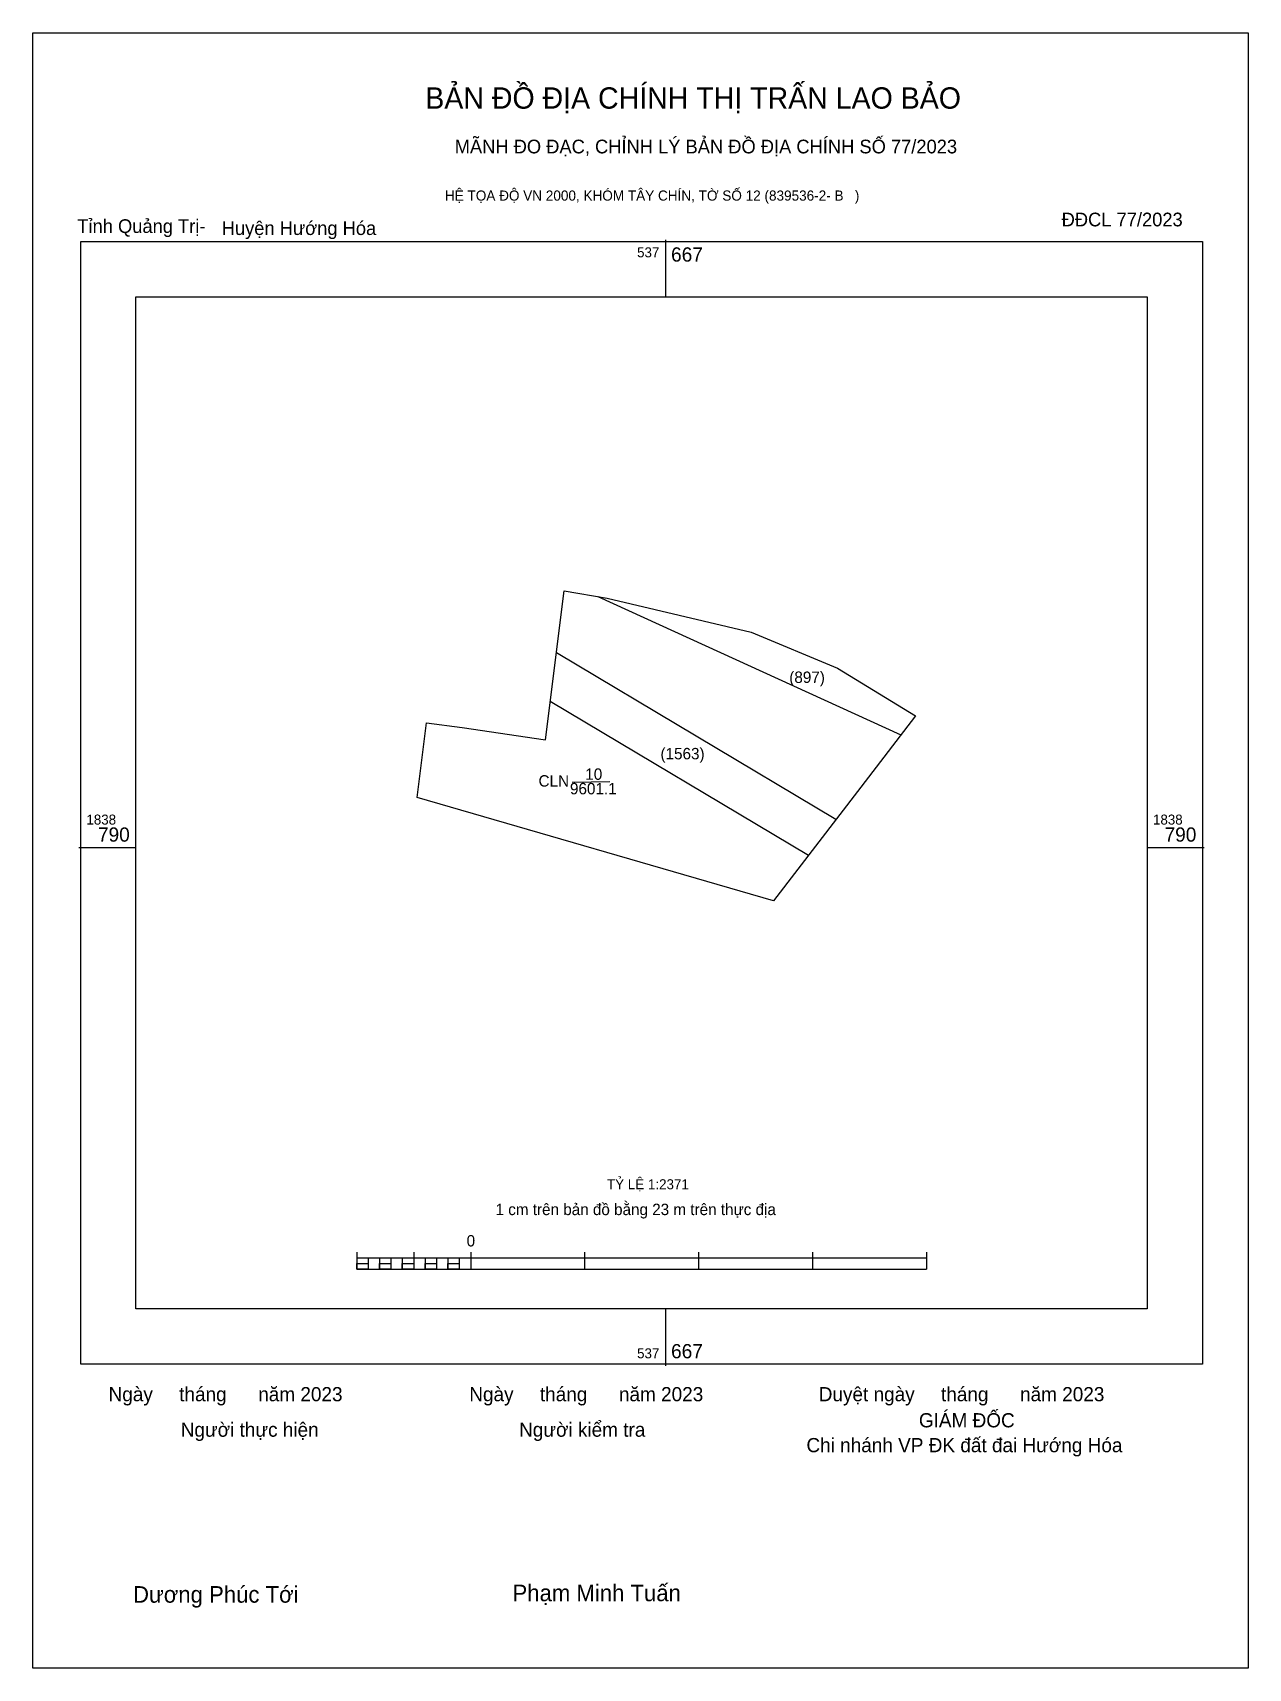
# Model space of a CAD drawing. Extents: x 537457 to 537862, y 1838532 to 1839077.
import ezdxf

# ---------------------------------------------------------------- set-up
doc = ezdxf.new("R2010")
doc.units = 0
for name, color, linetype in [('Level 1', 7, 'Continuous'), ('Level 10', 7, 'Continuous'), ('Level 15', 7, 'Continuous'), ('Level 2', 7, 'Continuous'), ('Level 27', 7, 'Continuous'), ('Level 36', 7, 'Continuous'), ('Level 6', 7, 'Continuous'), ('Level 62', 7, 'Continuous'), ('Level 63', 7, 'Continuous'), ('Level 9', 7, 'Continuous')]:
    doc.layers.add(name, color=color, linetype=linetype)

msp = doc.modelspace()

# ---------------------------------------------------------------- linework, layer by layer
at = {"layer": 'Level 1'}
for points in [[(537724.88, 1838814.93), (537631.79, 1838870.41)], [(537715.68, 1838802.96), (537629.74, 1838854.17)]]:
    msp.add_lwpolyline(points, dxfattribs=at)
at = {"layer": 'Level 10'}
msp.add_lwpolyline([(537585.39, 1838822.24), (537588.53, 1838847.12), (537600.44, 1838845.57), (537628.14, 1838841.48), (537634.4, 1838891.08), (537648.72, 1838888.56), (537696.68, 1838877.25), (537725.38, 1838865.3), (537751.41, 1838849.48), (537733.12, 1838825.67), (537704.08, 1838787.85)], close=True, dxfattribs=at)
at = {"layer": 'Level 15'}
msp.add_lwpolyline([(537457.38, 1839076.81), (537862.19, 1839076.81), (537862.19, 1838532.43), (537457.38, 1838532.43)], close=True, dxfattribs=at)
at = {"layer": 'Level 2'}
msp.add_lwpolyline([(537645.58, 1838889.11), (537746.49, 1838843.08)], dxfattribs=at)
at = {"layer": 'Level 27'}
for p, q in [((537634.4, 1838891.08), (537634.37, 1838891.09)), ((537751.41, 1838849.48), (537751.43, 1838849.47)), ((537588.53, 1838847.12), (537588.53, 1838847.14)), ((537600.44, 1838845.57), (537600.44, 1838845.59)), ((537585.39, 1838822.24), (537585.39, 1838822.22)), ((537704.08, 1838787.85), (537704.09, 1838787.83))]:
    msp.add_line(p, q, dxfattribs=at)
at = {"layer": 'Level 36'}
msp.add_line((537637.04, 1838827.41), (537649.59, 1838827.56), dxfattribs=at)
at = {"layer": 'Level 62'}
msp.add_lwpolyline([(537491.75, 1838988.89), (537828.56, 1838988.89), (537828.56, 1838652.08), (537491.75, 1838652.08)], close=True, dxfattribs=at)
at = {"layer": 'Level 63'}
for p, q in [((537668.07, 1839007.86), (537668.07, 1838988.89)), ((537472.78, 1838805.66), (537491.75, 1838805.66)), ((537828.56, 1838805.66), (537847.53, 1838805.66)), ((537565.29, 1838670.93), (537565.29, 1838665.24)), ((537565.29, 1838669.03), (537755.02, 1838669.03)), ((537569.08, 1838669.03), (537569.08, 1838665.24)), ((537572.88, 1838669.03), (537572.88, 1838665.24)), ((537576.67, 1838669.03), (537576.67, 1838665.24)), ((537580.47, 1838669.03), (537580.47, 1838665.24)), ((537584.26, 1838670.93), (537584.26, 1838665.24)), ((537584.26, 1838669.03), (537584.26, 1838665.24)), ((537588.06, 1838669.03), (537588.06, 1838665.24)), ((537591.85, 1838669.03), (537591.85, 1838665.24)), ((537595.64, 1838669.03), (537595.64, 1838665.24)), ((537599.44, 1838669.03), (537599.44, 1838665.24)), ((537603.23, 1838670.93), (537603.23, 1838665.24)), ((537603.23, 1838669.03), (537603.23, 1838665.24)), ((537641.18, 1838670.93), (537641.18, 1838665.24)), ((537679.13, 1838670.93), (537679.13, 1838665.24)), ((537717.08, 1838670.93), (537717.08, 1838665.24)), ((537755.02, 1838670.93), (537755.02, 1838665.24)), ((537565.29, 1838665.24), (537755.02, 1838665.24)), ((537668.07, 1838652.08), (537668.07, 1838633.11))]:
    msp.add_line(p, q, dxfattribs=at)
for points in [[(537473.37, 1839007.27), (537846.94, 1839007.27), (537846.94, 1838633.7), (537473.37, 1838633.7)], [(537565.29, 1838667.13), (537569.08, 1838667.13), (537569.08, 1838665.24), (537565.29, 1838665.24)], [(537565.29, 1838667.13), (537569.08, 1838667.13), (537569.08, 1838665.24), (537565.29, 1838665.24)], [(537572.88, 1838667.13), (537576.67, 1838667.13), (537576.67, 1838665.24), (537572.88, 1838665.24)], [(537580.47, 1838667.13), (537584.26, 1838667.13), (537584.26, 1838665.24), (537580.47, 1838665.24)], [(537588.06, 1838667.13), (537591.85, 1838667.13), (537591.85, 1838665.24), (537588.06, 1838665.24)], [(537595.64, 1838667.13), (537599.44, 1838667.13), (537599.44, 1838665.24), (537595.64, 1838665.24)]]:
    msp.add_lwpolyline(points, close=True, dxfattribs=at)

# ---------------------------------------------------------------- texts
at = {"layer": 'Level 1'}
for s, p in [('CLN', (537625.83, 1838825.88)), ('9601.1', (537636.3, 1838823.31)), ('10', (537641.4, 1838828.15))]:
    msp.add_text(s, height=3.8, dxfattribs=at).set_placement(p)
at = {"layer": 'Level 6'}
msp.add_text('TỶ LỆ 1:2371', height=3.3354, dxfattribs=at).set_placement((537648.62, 1838691.86))
at = {"layer": 'Level 63'}
for s, height, p in [('BẢN ĐỒ ĐỊA CHÍNH THỊ TRẤN LAO BẢO', 7.1031, (537588.12, 1839051.53)), ('MÃNH ĐO ĐẠC, CHỈNH LÝ BẢN ĐỒ ĐỊA CHÍNH SỐ 77/2023', 4.5578, (537597.91, 1839036.65)), ('HỆ TỌA ĐỘ VN 2000, KHÓM TÂY CHÍN, TỜ SỐ 12 (839536-2- B   )', 3.374, (537594.66, 1839020.92)), ('537', 3.32, (537658.65, 1839002.05)), ('667', 4.743, (537669.97, 1839000.63)), ('(897)', 3.8, (537709.33, 1838860.39)), ('(1563)', 3.8, (537666.44, 1838834.96)), ('1838', 3.32, (537475.27, 1838813.25)), ('1838', 3.32, (537830.46, 1838813.25)), ('790', 4.743, (537479.12, 1838807.56)), ('790', 4.743, (537834.31, 1838807.56)), ('1 cm trên bản đồ bằng 23 m trên thực địa', 3.7947, (537611.5, 1838683.26)), ('0', 3.79, (537601.89, 1838672.83)), ('537', 3.32, (537658.65, 1838635.6)), ('667', 4.743, (537669.97, 1838635.6)), ('Ngày     tháng      năm 2023', 4.7213, (537482.65, 1838621.3)), ('Ngày     tháng      năm 2023', 4.7213, (537602.77, 1838621.3)), ('Duyệt ngày     tháng      năm 2023', 4.7213, (537719.15, 1838621.3)), ('Người thực hiện', 4.7213, (537506.68, 1838609.49)), ('Người kiểm tra', 4.7213, (537619.36, 1838609.49)), ('GIÁM ĐỐC', 4.721, (537752.49, 1838612.62)), ('Chi nhánh VP ĐK đất đai Hướng Hóa', 4.7213, (537715.05, 1838604.34)), ('Dương Phúc Tới', 5.5069, (537490.79, 1838554.26)), ('Phạm Minh Tuấn', 5.5069, (537617.16, 1838554.75))]:
    msp.add_text(s, height=height, dxfattribs=at).set_placement(p)
at = {"layer": 'Level 9'}
for s, p in [('Tỉnh Quảng Trị-', (537472.24, 1839010.16)), ('Huyện Hướng Hóa', (537520.33, 1839009.48)), ('ĐĐCL 77/2023', (537800.03, 1839012.36))]:
    msp.add_text(s, height=4.5578, dxfattribs=at).set_placement(p)

doc.saveas('drawing.dxf')
